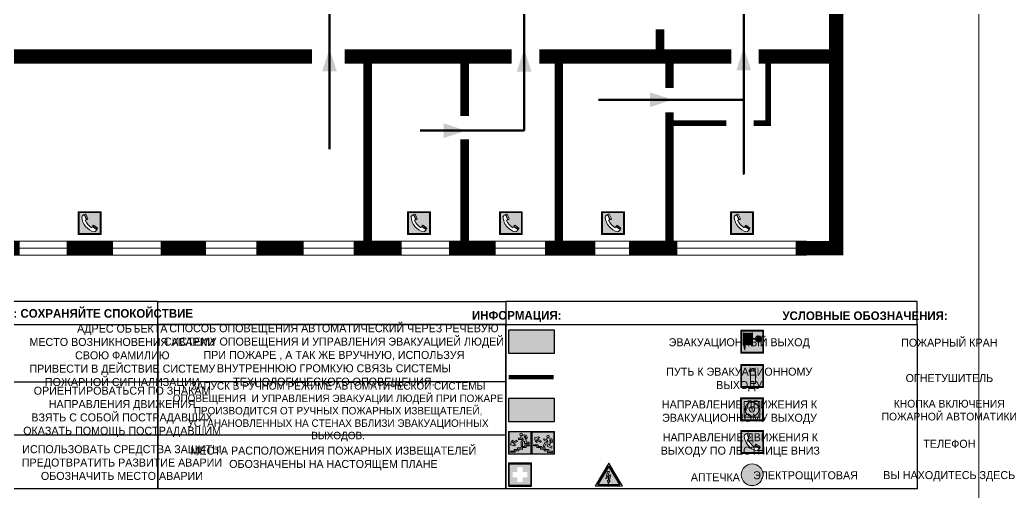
# Model space of a CAD drawing. Header units: millimetres. Extents: x 13114 to 67229, y 22859 to 38520.
# Drawn here: x 22828.1 to 23176.4, y 36372 to 36536.9 of the extents above; entities that cross this region are included whole.
import ezdxf

# ---------------------------------------------------------------- set-up
doc = ezdxf.new("R2010")
doc.units = ezdxf.units.MM
doc.layers.add('План_Штампы', color=7, linetype='Continuous')
doc.styles.add('обычный', font='arial.ttf')

# ---------------------------------------------------------------- blocks, each defined once
blk = doc.blocks.new('A$C3E6D3DDE')
at = {"lineweight": 5}
h = blk.add_hatch(color=40, dxfattribs=at)
h.paths.add_polyline_path([(24.1, 1.45), (16.46, -11.35), (31.74, -11.35)])
h.paths.add_polyline_path([(24.09, -0.46), (30.03, -10.41), (18.14, -10.41)], flags=16)
h.paths.add_polyline_path([(24.54, -3.08), (23.41, -6.02), (25.13, -5.01), (24.33, -8.5), (24.82, -8.27), (23.79, -9.86), (23.4, -8.04), (23.8, -8.43), (24.04, -6.29), (22.39, -7.25), (23.44, -3.08)], flags=0)
h = blk.add_hatch(color=256, dxfattribs=at)
h.paths.add_polyline_path([(24.37, 0.03, 0.567511), (23.82, 0.03), (17.59, -10.4, 0.582454), (17.86, -10.88), (30.32, -10.88, 0.582149), (30.6, -10.4)])
h.paths.add_polyline_path([(24.09, -0.46), (18.14, -10.41), (30.03, -10.41)], flags=16)
h.paths.add_polyline_path([(24.54, -3.08), (23.41, -6.02), (25.13, -5.01), (24.33, -8.5), (24.82, -8.27), (23.79, -9.86), (23.4, -8.04), (23.8, -8.43), (24.04, -6.29), (22.39, -7.25), (23.44, -3.08)], flags=0)
h = blk.add_hatch(color=40, dxfattribs=at)
h.paths.add_polyline_path([(24.09, -0.46), (18.14, -10.41), (30.03, -10.41)])
h.paths.add_polyline_path([(24.82, -8.27), (23.79, -9.86), (23.4, -8.04), (23.8, -8.43), (24.04, -6.29), (22.39, -7.25), (23.44, -3.08), (24.54, -3.08), (23.41, -6.02), (25.13, -5.01), (24.33, -8.5)], flags=16)
at = {"color": 40, "lineweight": 5}
for p, q in [((16.46, -11.35), (24.1, 1.45)), ((24.1, 1.45), (31.74, -11.35))]:
    blk.add_line(p, q, dxfattribs=at)
at = {"lineweight": 5}
for p, q in [((17.59, -10.4), (23.82, 0.03)), ((24.37, 0.03), (30.6, -10.4)), ((18.14, -10.41), (24.09, -0.46)), ((23.44, -3.08), (22.39, -7.25)), ((23.41, -6.02), (24.54, -3.08)), ((25.13, -5.01), (23.41, -6.02)), ((24.54, -3.08), (23.44, -3.08)), ((24.09, -0.46), (30.03, -10.41)), ((24.33, -8.5), (25.13, -5.01)), ((17.86, -10.88), (30.32, -10.88)), ((18.14, -10.41), (30.03, -10.41)), ((22.39, -7.25), (24.04, -6.29)), ((23.8, -8.43), (23.4, -8.04)), ((23.4, -8.04), (23.79, -9.86)), ((23.79, -9.86), (24.82, -8.27)), ((24.04, -6.29), (23.8, -8.43)), ((24.82, -8.27), (24.33, -8.5))]:
    blk.add_line(p, q, dxfattribs=at)
at = {"color": 50, "lineweight": 5}
blk.add_line((31.74, -11.35), (16.46, -11.35), dxfattribs=at)
blk = doc.blocks.new('A$C7B4425F7')
at = {"true_color": 0xffffff}
blk.add_hatch(color=7, dxfattribs=at).paths.add_polyline_path([(0, 0), (-16, 0), (-16, -8), (0, -8)])
h = blk.add_hatch(color=126)
h.paths.add_polyline_path([(-0.2, -0.2), (-15.8, -0.2), (-15.8, -7.8), (-0.2, -7.8)])
h.paths.add_polyline_path([(-11.76, -2.03), (-11.76, -3.66), (-11.17, -3.66, -0.568275), (-11.17, -6.18), (-12.58, -6.18), (-12.58, -2.03)], flags=16)
h.paths.add_polyline_path([(-13.33, -4.12, -0.495768), (-13.59, -6.18), (-15.03, -6.18), (-15.03, -2.03), (-13.59, -2.03, -0.487973)], flags=16)
h.paths.add_polyline_path([(-10.25, -2.03), (-9.48, -2.03), (-9.48, -6.18), (-10.25, -6.18)], flags=16)
h.paths.add_polyline_path([(-13.84, -3.69), (-14.24, -3.69), (-14.24, -3.03), (-13.9, -3.03, -0.692621)], flags=0)
h.paths.add_polyline_path([(-9.15, -2.03), (-8.4, -2.03), (-8.04, -3.07), (-7.68, -2.03), (-6.93, -2.03), (-7.64, -4.1), (-6.93, -6.18), (-7.68, -6.18), (-8.04, -5.14), (-8.4, -6.18), (-9.15, -6.18), (-8.44, -4.1)], flags=16)
h.paths.add_polyline_path([(-11.76, -4.46), (-11.42, -4.46, -0.692621), (-11.36, -5.12), (-11.76, -5.12)], flags=0)
h.paths.add_polyline_path([(-13.9, -5.2), (-14.24, -5.2), (-14.24, -4.55), (-13.84, -4.55, -0.708038)], flags=0)
edge = h.paths.add_edge_path(flags=16)
edge.add_ellipse((-5.51, -4.08), major_axis=(0, 2.05), ratio=0.586184, start_angle=0, end_angle=360)
edge = h.paths.add_edge_path(flags=0)
edge.add_ellipse((-5.51, -4.08), major_axis=(0, 1.14), ratio=0.454828, start_angle=0, end_angle=360)
h.paths.add_polyline_path([(-4.13, -4.96, 0.377264), (-3.48, -4.52, 0.0555), (-3.16, -2.03), (-1.66, -2.03), (-1.66, -4.96), (-0.96, -4.96), (-0.96, -7.01), (-1.75, -7.01), (-1.75, -6.18), (-3.3, -6.18), (-3.3, -7.02), (-4.13, -7.02)], flags=16)
h.paths.add_polyline_path([(-2.73, -2.91), (-2.28, -2.91), (-2.28, -4.96), (-3.05, -4.96, 0.079136)], flags=0)
at = {"color": 126}
blk.add_lwpolyline([(-16, -8), (0, -8), (0, 0), (-16, 0)], close=True, dxfattribs=at)
blk = doc.blocks.new('A$C37112FD5')
at = {"true_color": 0xf5f5ff}
h = blk.add_hatch(color=7, dxfattribs=at)
h.dxf.hatch_style = 1
h.paths.add_polyline_path([(12.8, -7.4), (0, -7.4), (0, -20.2), (12.8, -20.2)])
h.paths.add_polyline_path([(12.29, -7.91), (12.29, -19.69), (0.51, -19.69), (0.51, -7.91)], flags=16)
h.paths.add_polyline_path([(4.98, -9.04, -0.42597), (5.17, -9.22), (5.17, -12.25), (5.17, -15.29, -0.432244), (4.98, -15.47), (4.83, -15.47, -0.42597), (4.64, -15.29), (4.64, -12.25), (4.64, -9.22, -0.432244), (4.83, -9.04)], flags=0)
h.paths.add_polyline_path([(4.28, -9.22), (4.28, -12.25), (4.28, -15.29, -0.432244), (4.09, -15.47), (3.94, -15.47, -0.42597), (3.75, -15.29), (3.75, -12.25), (3.75, -9.22, -0.432244), (3.94, -9.04), (4.09, -9.04, -0.42597)], flags=0)
h.paths.add_polyline_path([(5.72, -9.04), (5.87, -9.04, -0.42597), (6.06, -9.22), (6.06, -12.25), (6.06, -15.29, -0.432244), (5.87, -15.47), (5.72, -15.47, -0.42597), (5.53, -15.29), (5.53, -12.25), (5.53, -9.22, -0.432244)], flags=0)
h.paths.add_polyline_path([(6.42, -8.9), (6.5, -8.9, -0.42597), (6.69, -9.08), (6.69, -12.03), (8.21, -12.03, -15.824349), (8.21, -12.47), (6.69, -12.47), (6.69, -15.42, -0.432244), (6.5, -15.6), (6.42, -15.6)], flags=0)
h.paths.add_polyline_path([(3.39, -9.22), (3.39, -12.25), (3.39, -15.29, -0.432244), (3.2, -15.47), (3.05, -15.47, -0.42597), (2.85, -15.29), (2.85, -12.25), (2.85, -9.22, -0.432244), (3.05, -9.04), (3.2, -9.04, -0.42597)], flags=0)
h.paths.add_polyline_path([(2.5, -9.22), (2.5, -16.71), (1.96, -16.71), (1.96, -9.22, -0.432244), (2.15, -9.04), (2.31, -9.04, -0.42597)], flags=0)
h.paths.add_polyline_path([(1.61, -8.9), (1.61, -15.6), (1.57, -15.6, -0.42597), (1.37, -15.42), (1.37, -12.03), (1.37, -9.09, -0.432244), (1.57, -8.9)], flags=0)
h.paths.add_polyline_path([(9.76, -10.81), (9.76, -12.03), (8.49, -12.03, -0.336371)], flags=0)
h.paths.add_polyline_path([(8.49, -12.47), (9.76, -12.47), (9.76, -13.7, -0.336371)], flags=0)
h.paths.add_polyline_path([(10.11, -10.81, -0.336371), (11.38, -12.03), (10.11, -12.03)], flags=0)
h.paths.add_polyline_path([(10.11, -12.47), (11.38, -12.47, -0.336371), (10.11, -13.7)], flags=0)
h.paths.add_polyline_path([(2.5, -16.84), (2.5, -17.05), (1.97, -17.05), (1.97, -16.84)], flags=0)
h.paths.add_polyline_path([(2.5, -17.24, -0.033778), (2.24, -18.6, -0.033778), (1.97, -17.24)], flags=0)
h = blk.add_hatch(color=242)
h.dxf.hatch_style = 1
h.paths.add_polyline_path([(12.29, -7.91), (0.51, -7.91), (0.51, -19.69), (12.29, -19.69)])
h.paths.add_polyline_path([(6.42, -15.6), (6.42, -8.9), (6.5, -8.9, -0.42597), (6.69, -9.08), (6.69, -12.03), (8.21, -12.03, -15.824349), (8.21, -12.47), (6.69, -12.47), (6.69, -15.42, -0.432244), (6.5, -15.6)], flags=16)
h.paths.add_polyline_path([(5.87, -15.47), (5.72, -15.47, -0.42597), (5.53, -15.29), (5.53, -12.25), (5.53, -9.22, -0.432244), (5.72, -9.04), (5.87, -9.04, -0.42597), (6.06, -9.22), (6.06, -12.25), (6.06, -15.29, -0.432244)], flags=16)
h.paths.add_polyline_path([(4.98, -15.47), (4.83, -15.47, -0.42597), (4.64, -15.29), (4.64, -12.25), (4.64, -9.22, -0.432244), (4.83, -9.04), (4.98, -9.04, -0.42597), (5.17, -9.22), (5.17, -12.25), (5.17, -15.29, -0.432244)], flags=16)
h.paths.add_polyline_path([(4.09, -15.47), (3.94, -15.47, -0.42597), (3.75, -15.29), (3.75, -12.25), (3.75, -9.22, -0.432244), (3.94, -9.04), (4.09, -9.04, -0.42597), (4.28, -9.22), (4.28, -12.25), (4.28, -15.29, -0.432244)], flags=16)
h.paths.add_polyline_path([(3.2, -15.47), (3.05, -15.47, -0.42597), (2.85, -15.29), (2.85, -12.25), (2.85, -9.22, -0.432244), (3.05, -9.04), (3.2, -9.04, -0.42597), (3.39, -9.22), (3.39, -12.25), (3.39, -15.29, -0.432244)], flags=16)
h.paths.add_polyline_path([(2.5, -17.05), (1.97, -17.05), (1.97, -16.84), (2.5, -16.84)], flags=16)
h.paths.add_polyline_path([(2.5, -17.24, -0.033778), (2.24, -18.6, -0.033778), (1.97, -17.24)], flags=16)
h.paths.add_polyline_path([(2.5, -16.71), (1.96, -16.71), (1.96, -9.22, -0.432244), (2.15, -9.04), (2.31, -9.04, -0.42597), (2.5, -9.22)], flags=16)
h.paths.add_polyline_path([(1.61, -15.6), (1.57, -15.6, -0.42597), (1.37, -15.42), (1.37, -12.03), (1.37, -9.09, -0.432244), (1.57, -8.9), (1.61, -8.9)], flags=16)
h.paths.add_polyline_path([(8.49, -12.47), (9.76, -12.47), (9.76, -13.7, -0.336371)], flags=0)
h.paths.add_polyline_path([(10.11, -13.7), (10.11, -12.47), (11.38, -12.47, -0.336371)], flags=0)
h.paths.add_polyline_path([(8.49, -12.03, -0.336371), (9.76, -10.81), (9.76, -12.03)], flags=0)
h.paths.add_polyline_path([(10.11, -12.03), (10.11, -10.81, -0.336371), (11.38, -12.03)], flags=0)
h = blk.add_hatch(color=7, dxfattribs=at)
h.dxf.hatch_style = 1
h.paths.add_polyline_path([(1.61, -8.9), (1.57, -8.9, 0.432244), (1.37, -9.09), (1.37, -12.03), (1.37, -15.42, 0.42597), (1.57, -15.6), (1.61, -15.6)])
h.paths.add_polyline_path([(2.5, -9.22, 0.42597), (2.31, -9.04), (2.15, -9.04, 0.432244), (1.96, -9.22), (1.96, -16.71), (2.5, -16.71)])
h.paths.add_polyline_path([(2.5, -16.84), (1.97, -16.84), (1.97, -17.05), (2.5, -17.05)])
h.paths.add_polyline_path([(2.5, -17.24), (1.97, -17.24, 0.033778), (2.24, -18.6, 0.033778)])
h.paths.add_polyline_path([(3.39, -12.25), (3.39, -9.22, 0.42597), (3.2, -9.04), (3.05, -9.04, 0.432244), (2.85, -9.22), (2.85, -12.25), (2.85, -15.29, 0.42597), (3.05, -15.47), (3.2, -15.47, 0.432244), (3.39, -15.29)])
h.paths.add_polyline_path([(4.28, -12.25), (4.28, -9.22, 0.42597), (4.09, -9.04), (3.94, -9.04, 0.432244), (3.75, -9.22), (3.75, -12.25), (3.75, -15.29, 0.42597), (3.94, -15.47), (4.09, -15.47, 0.432244), (4.28, -15.29)])
h.paths.add_polyline_path([(5.17, -12.25), (5.17, -9.22, 0.42597), (4.98, -9.04), (4.83, -9.04, 0.432244), (4.64, -9.22), (4.64, -12.25), (4.64, -15.29, 0.42597), (4.83, -15.47), (4.98, -15.47, 0.432244), (5.17, -15.29)])
h.paths.add_polyline_path([(6.06, -12.25), (6.06, -9.22, 0.42597), (5.87, -9.04), (5.72, -9.04, 0.432244), (5.53, -9.22), (5.53, -12.25), (5.53, -15.29, 0.42597), (5.72, -15.47), (5.87, -15.47, 0.432244), (6.06, -15.29)])
h.paths.add_polyline_path([(6.69, -12.47), (8.21, -12.47, 15.824349), (8.21, -12.03), (6.69, -12.03), (6.69, -9.08, 0.42597), (6.5, -8.9), (6.42, -8.9), (6.42, -15.6), (6.5, -15.6, 0.432244), (6.69, -15.42)])
h.paths.add_polyline_path([(8.49, -12.47), (9.76, -12.47), (9.76, -13.7, -0.336371)], flags=16)
h.paths.add_polyline_path([(8.49, -12.03, -0.336371), (9.76, -10.81), (9.76, -12.03)], flags=16)
h.paths.add_polyline_path([(10.11, -12.47), (11.38, -12.47, -0.336371), (10.11, -13.7)], flags=16)
h.paths.add_polyline_path([(10.11, -12.03), (10.11, -10.81, -0.336371), (11.38, -12.03)], flags=16)
h = blk.add_hatch(color=242)
h.dxf.hatch_style = 1
h.paths.add_polyline_path([(9.76, -10.81, 0.336371), (8.49, -12.03), (9.76, -12.03)])
h.paths.add_polyline_path([(10.11, -10.81), (10.11, -12.03), (11.38, -12.03, 0.336371)])
h.paths.add_polyline_path([(11.38, -12.47), (10.11, -12.47), (10.11, -13.7, 0.336371)])
h.paths.add_polyline_path([(9.76, -12.47), (8.49, -12.47, 0.336371), (9.76, -13.7)])
at = {"color": 242, "lineweight": 5}
for p, q in [((0, -20.2), (0, -7.4)), ((0, -7.4), (12.8, -7.4)), ((1.37, -12.03), (1.37, -9.08)), ((1.57, -8.9), (1.61, -8.9)), ((1.61, -8.9), (1.61, -15.6)), ((1.96, -16.71), (1.96, -9.22)), ((2.15, -9.04), (2.31, -9.04)), ((2.5, -16.71), (2.5, -9.22)), ((2.85, -12.25), (2.85, -9.22)), ((3.05, -9.04), (3.2, -9.04)), ((3.39, -12.25), (3.39, -9.22)), ((3.75, -12.25), (3.75, -9.22)), ((3.94, -9.04), (4.09, -9.04)), ((4.28, -12.25), (4.28, -9.22)), ((4.64, -12.25), (4.64, -9.22)), ((4.83, -9.04), (4.98, -9.04)), ((5.17, -12.25), (5.17, -9.22)), ((5.53, -12.25), (5.53, -9.22)), ((5.72, -9.04), (5.87, -9.04)), ((6.06, -12.25), (6.06, -9.22)), ((6.42, -8.9), (6.42, -15.6)), ((6.5, -8.9), (6.42, -8.9)), ((6.69, -12.03), (6.69, -9.08)), ((9.76, -10.81), (9.76, -12.03)), ((10.11, -10.81), (10.11, -12.03)), ((12.8, -20.2), (12.8, -7.4)), ((1.37, -12.03), (1.37, -15.42)), ((1.57, -15.6), (1.61, -15.6)), ((1.96, -16.71), (2.5, -16.71)), ((2.85, -12.25), (2.85, -15.29)), ((3.05, -15.47), (3.2, -15.47)), ((3.39, -12.25), (3.39, -15.29)), ((3.75, -12.25), (3.75, -15.29)), ((3.94, -15.47), (4.09, -15.47)), ((4.28, -12.25), (4.28, -15.29)), ((4.64, -12.25), (4.64, -15.29)), ((4.83, -15.47), (4.98, -15.47)), ((5.17, -12.25), (5.17, -15.29)), ((5.53, -12.25), (5.53, -15.29)), ((5.72, -15.47), (5.87, -15.47)), ((6.06, -12.25), (6.06, -15.29)), ((6.42, -15.6), (6.5, -15.6)), ((8.21, -12.03), (6.69, -12.03)), ((8.21, -12.47), (6.69, -12.47)), ((6.69, -12.47), (6.69, -15.42)), ((9.76, -12.03), (8.49, -12.03)), ((9.76, -12.47), (8.49, -12.47)), ((9.76, -12.47), (9.76, -13.7)), ((11.38, -12.03), (10.11, -12.03)), ((11.38, -12.47), (10.11, -12.47)), ((10.11, -12.47), (10.11, -13.7)), ((0, -20.2), (12.8, -20.2)), ((1.97, -16.84), (2.5, -16.84)), ((1.97, -17.05), (1.97, -16.84)), ((2.5, -17.05), (1.97, -17.05)), ((1.97, -17.24), (2.5, -17.24)), ((2.5, -16.84), (2.5, -17.05))]:
    blk.add_line(p, q, dxfattribs=at)
blk.add_lwpolyline([(0.51, -7.91), (12.29, -7.91), (12.29, -19.69), (0.51, -19.69)], close=True, dxfattribs=at)
for centre, radius, start, end in [((1.56, -9.09), 0.182, 87.1027, 180.6071), ((2.15, -9.22), 0.182, 87.1027, 180.6071), ((2.32, -9.22), 0.182, 359.3929, 92.8973), ((3.04, -9.22), 0.182, 87.1027, 180.6071), ((3.21, -9.22), 0.182, 359.3929, 92.8973), ((3.93, -9.22), 0.182, 87.1027, 180.6071), ((4.1, -9.22), 0.182, 359.3929, 92.8973), ((4.82, -9.22), 0.182, 87.1027, 180.6071), ((4.99, -9.22), 0.182, 359.3929, 92.8973), ((5.71, -9.22), 0.182, 87.1027, 180.6071), ((5.88, -9.22), 0.182, 359.3929, 92.8973), ((6.51, -9.09), 0.182, 359.3929, 92.8973), ((9.93, -12.25), 1.74, 187.2319, 172.7681), ((9.93, -12.25), 1.46, 96.9927, 171.3585), ((9.93, -12.25), 1.46, 8.6415, 83.0073), ((1.56, -15.42), 0.182, 179.3929, 272.8973), ((3.04, -15.29), 0.182, 179.3929, 272.8973), ((3.21, -15.29), 0.182, 267.1027, 0.6071), ((3.93, -15.29), 0.182, 179.3929, 272.8973), ((4.1, -15.29), 0.182, 267.1027, 0.6071), ((4.82, -15.29), 0.182, 179.3929, 272.8973), ((4.99, -15.29), 0.182, 267.1027, 0.6071), ((5.71, -15.29), 0.182, 179.3929, 272.8973), ((5.88, -15.29), 0.182, 267.1027, 0.6071), ((6.51, -15.42), 0.182, 267.1027, 0.6071), ((9.93, -12.25), 1.46, 188.6415, 263.0073), ((9.93, -12.25), 1.46, 276.9927, 351.3585), ((12.17, -15.98), 10.27, 187.041, 194.7793), ((-7.7, -15.98), 10.27, 345.2207, 352.959)]:
    blk.add_arc(centre, radius, start, end, dxfattribs=at)
blk = doc.blocks.new('A$C18900ED3')
h = blk.add_hatch(color=126)
h.paths.add_polyline_path([(-0.18, -0.18), (-7.02, -0.18), (-7.02, -7.02), (-0.18, -7.02)])
h.paths.add_polyline_path([(-5.89, -4.46), (-5.89, -2.77), (-4.46, -2.77), (-4.46, -1.31), (-2.77, -1.31), (-2.77, -2.77), (-1.33, -2.77), (-1.33, -4.46), (-2.77, -4.46), (-2.77, -5.89), (-4.46, -5.89), (-4.46, -4.46)], flags=16)
at = {"color": 126}
for p, q in [((-7.2, 0), (-7.2, -7.2)), ((0, 0), (-7.2, 0)), ((0, -7.2), (0, 0)), ((-7.02, -7.02), (-7.02, -0.18)), ((-7.02, -0.18), (-0.18, -0.18)), ((-0.18, -0.18), (-0.18, -7.02)), ((-7.2, -7.2), (0, -7.2)), ((-0.18, -7.02), (-7.02, -7.02))]:
    blk.add_line(p, q, dxfattribs=at)
blk = doc.blocks.new('A$C7B8C2D5B')
at = {"lineweight": 0}
h = blk.add_hatch(color=5, dxfattribs=at)
h.dxf.hatch_style = 1
h.paths.add_polyline_path([(1.4, -3.02, 1), (-2.11, -3.02, 1)])
at = {"color": 5, "lineweight": 0}
blk.add_circle((-0.36, -3.02), 1.75, dxfattribs=at)
blk = doc.blocks.new('A$C456E1F9C')
at = {"lineweight": 5}
h = blk.add_hatch(color=242, dxfattribs=at)
h.paths.add_polyline_path([(0.51, -1.47), (0.51, -13.26), (12.29, -13.26), (12.29, -1.47)])
h.paths.add_polyline_path([(5.42, -4.95, -0.254479), (4.78, -5.4), (3.52, -2.53, -0.209735), (4.23, -2.4)], flags=16)
h.paths.add_polyline_path([(8.53, -8.6), (10.87, -10.17), (10.54, -10.76), (8.03, -9.13, -0.192251)], flags=16)
h.paths.add_polyline_path([(4.61, -5.49, 0.005518), (3.87, -5.72, 0.128647), (7.49, -10.01, 0.00809), (7.83, -9.33), (10.47, -10.97, -0.16736), (8.99, -12.25, -0.327862), (1.95, -3.95, -0.166952), (3.36, -2.62)], flags=16)
at = {"color": 242, "lineweight": 5}
for p, q in [((0, -13.77), (0, -0.97)), ((12.8, -0.97), (0, -0.97)), ((4.61, -5.49), (3.36, -2.62)), ((3.52, -2.53), (4.78, -5.4)), ((4.23, -2.4), (5.42, -4.95)), ((12.8, -13.77), (12.8, -0.97)), ((7.83, -9.33), (10.47, -10.97)), ((8.03, -9.13), (10.54, -10.76)), ((10.81, -10.12), (8.53, -8.6)), ((10.54, -10.76), (10.8, -10.3)), ((10.8, -10.3), (10.81, -10.12)), ((0, -13.77), (12.8, -13.77))]:
    blk.add_line(p, q, dxfattribs=at)
blk.add_lwpolyline([(0.51, -1.47), (12.29, -1.47), (12.29, -13.26), (0.51, -13.26)], close=True, dxfattribs=at)
for centre, radius, start, end in [((4.59, -5.34), 2.99, 114.2845, 152.1974), ((11.12, -3.31), 9.19, 183.9915, 256.6009), ((4.02, -3.27), 0.891, 76.3284, 123.7092), ((14.98, -39.1), 35.17, 107.1487, 108.4135), ((4.68, -4.59), 0.824, 276.9621, 334.0723), ((13.86, -0.94), 11.08, 205.5536, 234.8762), ((-13.31, 0.8), 23.44, 332.5487, 334.4027), ((8.94, -9.5), 0.989, 114.4092, 157.9388), ((7.87, -9.46), 3, 291.9291, 329.9329)]:
    blk.add_arc(centre, radius, start, end, dxfattribs=at)
blk = doc.blocks.new('вниз 3')
at = {"lineweight": 0, "true_color": 0xffffff}
h = blk.add_hatch(color=7, dxfattribs=at)
h.dxf.hatch_style = 1
h.paths.add_polyline_path([(40997.5, -4475.69), (40997.25, -4475.28), (40995.76, -4476.15), (40995.97, -4475.23), (40995.39, -4475.56), (40995.05, -4476.83), (40996.33, -4477.17), (40996.91, -4476.83), (40996, -4476.55)], flags=0)
h.paths.add_polyline_path([(40999.81, -4473.95), (41000.22, -4473.95), (41000.64, -4474.67), (41001.03, -4474.43), (41000.46, -4473.49), (41000.42, -4473.49), (40999.43, -4473.49), (40998.68, -4473.92), (40998.68, -4474.57), (40997.88, -4474.57), (40997.88, -4475), (40999.14, -4475), (40999.14, -4474.43), (40999.14, -4474.38), (40999.59, -4475.15), (40998.72, -4475.67), (40998.72, -4477.06), (40999.24, -4477.06), (40999.24, -4475.96), (40999.95, -4475.56), (40999.95, -4476.43), (41001.61, -4476.43), (41001.61, -4475.88), (41000.47, -4475.88), (41000.47, -4475.12)], flags=0)
h.paths.add_polyline_path([(40999.2, -4473.24, 1), (40998.35, -4473.24, 1)], flags=0)
h.paths.add_polyline_path([(41000.46, -4477.26), (41001.69, -4477.26), (41001.69, -4476.84), (41000.03, -4476.84), (41000.03, -4477.39), (40998.78, -4477.39), (40998.78, -4477.95), (40997.53, -4477.95), (40997.53, -4478.5), (40996.29, -4478.5), (40996.29, -4479.06), (40995.05, -4479.06), (40995.05, -4479.48), (40995.29, -4479.48), (40996.72, -4479.48), (40996.72, -4478.92), (40997.97, -4478.92), (40997.97, -4478.36), (40999.2, -4478.36), (40999.2, -4477.81), (41000.46, -4477.81)], flags=0)
h.paths.add_polyline_path([(41002.37, -4472.17), (40994.37, -4472.17), (40994.37, -4480.17), (41002.37, -4480.17)])
h.paths.add_polyline_path([(41002.16, -4479.96), (40994.57, -4479.96), (40994.57, -4472.37), (41002.16, -4472.37)], flags=16)
h.paths.add_polyline_path([(41001.61, -4475.88), (41001.61, -4476.43), (40999.95, -4476.43), (40999.95, -4475.56), (40999.24, -4475.96), (40999.24, -4477.06), (40998.72, -4477.06), (40998.72, -4475.67), (40999.59, -4475.15), (40999.14, -4474.38), (40999.14, -4474.43), (40999.14, -4475), (40997.88, -4475), (40997.88, -4474.57), (40998.68, -4474.57), (40998.68, -4473.92), (40999.43, -4473.49), (41000.42, -4473.49), (41000.46, -4473.49), (41001.03, -4474.43), (41000.64, -4474.67), (41000.22, -4473.95), (40999.81, -4473.95), (41000.47, -4475.12), (41000.47, -4475.88)], flags=0)
h.paths.add_polyline_path([(41001.69, -4476.84), (41001.69, -4477.26), (41000.46, -4477.26), (41000.46, -4477.81), (40999.2, -4477.81), (40999.2, -4478.36), (40997.97, -4478.36), (40997.97, -4478.92), (40996.72, -4478.92), (40996.72, -4479.48), (40995.05, -4479.48), (40995.05, -4479.06), (40996.29, -4479.06), (40996.29, -4478.5), (40997.53, -4478.5), (40997.53, -4477.95), (40998.78, -4477.95), (40998.78, -4477.39), (41000.03, -4477.39), (41000.03, -4476.84)], flags=0)
h.paths.add_polyline_path([(40998.35, -4473.24, -1), (40999.2, -4473.24, -1)], flags=0)
h.paths.add_polyline_path([(40997.5, -4475.69), (40996, -4476.55), (40996.91, -4476.83), (40996.33, -4477.17), (40995.05, -4476.83), (40995.39, -4475.56), (40995.97, -4475.23), (40995.76, -4476.15), (40997.25, -4475.28)], flags=0)
at = {"lineweight": 0}
h = blk.add_hatch(color=126, dxfattribs=at)
h.dxf.hatch_style = 1
h.paths.add_polyline_path([(41002.16, -4472.37), (40994.57, -4472.37), (40994.57, -4479.96), (41002.16, -4479.96)])
h.paths.add_polyline_path([(40995.97, -4475.23), (40995.76, -4476.15), (40997.25, -4475.28), (40997.5, -4475.69), (40996, -4476.55), (40996.91, -4476.83), (40996.33, -4477.17), (40995.05, -4476.83), (40995.39, -4475.56)], flags=16)
h.paths.add_polyline_path([(40997.88, -4474.57), (40998.68, -4474.57), (40998.68, -4473.92), (40999.43, -4473.49), (41000.42, -4473.49), (41000.46, -4473.49), (41001.03, -4474.43), (41000.64, -4474.67), (41000.22, -4473.95), (40999.81, -4473.95), (41000.47, -4475.12), (41000.47, -4475.88), (41001.61, -4475.88), (41001.61, -4476.43), (40999.95, -4476.43), (40999.95, -4475.56), (40999.24, -4475.96), (40999.24, -4477.06), (40998.72, -4477.06), (40998.72, -4475.67), (40999.59, -4475.15), (40999.14, -4474.38), (40999.14, -4474.43), (40999.14, -4475), (40997.88, -4475)], flags=16)
h.paths.add_polyline_path([(40998.35, -4473.24, -1), (40999.2, -4473.24, -1)], flags=16)
h.paths.add_polyline_path([(40997.53, -4477.95), (40998.78, -4477.95), (40998.78, -4477.39), (41000.03, -4477.39), (41000.03, -4476.84), (41001.69, -4476.84), (41001.69, -4477.26), (41000.46, -4477.26), (41000.46, -4477.81), (40999.2, -4477.81), (40999.2, -4478.36), (40997.97, -4478.36), (40997.97, -4478.92), (40996.72, -4478.92), (40996.72, -4479.48), (40995.05, -4479.48), (40995.05, -4479.06), (40996.29, -4479.06), (40996.29, -4478.5), (40997.53, -4478.5)], flags=16)
at = {"lineweight": 0, "true_color": 0xffffff}
h = blk.add_hatch(color=7, dxfattribs=at)
h.dxf.hatch_style = 1
h.paths.add_polyline_path([(40999.2, -4473.24, 1), (40998.35, -4473.24, 1)])
h.paths.add_polyline_path([(40999.81, -4473.95), (41000.22, -4473.95), (41000.64, -4474.67), (41001.03, -4474.43), (41000.46, -4473.49), (41000.42, -4473.49), (40999.43, -4473.49), (40998.68, -4473.92), (40998.68, -4474.57), (40997.88, -4474.57), (40997.88, -4475), (40999.14, -4475), (40999.14, -4474.43), (40999.14, -4474.38), (40999.59, -4475.15), (40998.72, -4475.67), (40998.72, -4477.06), (40999.24, -4477.06), (40999.24, -4475.96), (40999.95, -4475.56), (40999.95, -4476.43), (41001.61, -4476.43), (41001.61, -4475.88), (41000.47, -4475.88), (41000.47, -4475.12)])
h.paths.add_polyline_path([(40999.2, -4477.81), (41000.46, -4477.81), (41000.46, -4477.26), (41001.69, -4477.26), (41001.69, -4476.84), (41000.03, -4476.84), (41000.03, -4477.39), (40998.78, -4477.39), (40998.78, -4477.95), (40997.53, -4477.95), (40997.53, -4478.5), (40996.29, -4478.5), (40996.29, -4479.06), (40995.05, -4479.06), (40995.05, -4479.48), (40995.29, -4479.48), (40996.72, -4479.48), (40996.72, -4478.92), (40997.97, -4478.92), (40997.97, -4478.36), (40999.2, -4478.36)])
h.paths.add_polyline_path([(40997.5, -4475.69), (40997.25, -4475.28), (40995.76, -4476.15), (40995.97, -4475.23), (40995.39, -4475.56), (40995.05, -4476.83), (40996.33, -4477.17), (40996.91, -4476.83), (40996, -4476.55)])
at = {"color": 126, "lineweight": 0}
for points in [[(40994.37, -4472.17), (41002.37, -4472.17), (41002.37, -4480.17), (40994.37, -4480.17)], [(40994.57, -4472.37), (41002.16, -4472.37), (41002.16, -4479.96), (40994.57, -4479.96)]]:
    blk.add_lwpolyline(points, close=True, dxfattribs=at)
for points in [[(40999.14, -4474.43), (40999.14, -4475), (40997.88, -4475), (40997.88, -4474.57), (40998.68, -4474.57), (40998.68, -4473.92), (40999.43, -4473.49), (41000.42, -4473.49), (41000.46, -4473.49), (41001.03, -4474.43), (41000.64, -4474.67), (41000.22, -4473.95), (40999.81, -4473.95), (41000.47, -4475.12), (41000.47, -4475.88), (41001.61, -4475.88), (41001.61, -4476.43), (40999.95, -4476.43), (40999.95, -4475.56), (40999.24, -4475.96), (40999.24, -4477.06), (40998.72, -4477.06), (40998.72, -4475.67), (40999.59, -4475.15), (40999.14, -4474.38), (40999.14, -4474.43)], [(40995.05, -4476.83), (40995.39, -4475.56), (40995.97, -4475.23), (40995.76, -4476.15), (40997.25, -4475.28), (40997.5, -4475.69), (40996, -4476.55), (40996.91, -4476.83), (40996.33, -4477.17), (40995.05, -4476.83)], [(40995.29, -4479.48), (40995.05, -4479.48), (40995.05, -4479.06), (40996.29, -4479.06), (40996.29, -4478.5), (40997.53, -4478.5), (40997.53, -4477.95), (40998.78, -4477.95), (40998.78, -4477.39), (41000.03, -4477.39), (41000.03, -4476.84), (41001.69, -4476.84), (41001.69, -4477.26), (41000.46, -4477.26), (41000.46, -4477.81), (40999.2, -4477.81), (40999.2, -4478.36), (40997.97, -4478.36), (40997.97, -4478.92), (40996.72, -4478.92), (40996.72, -4479.48), (40995.05, -4479.48)]]:
    blk.add_lwpolyline(points, dxfattribs=at)
blk.add_circle((40998.77, -4473.24), 0.426, dxfattribs=at)
blk = doc.blocks.new('A$C54414219')
at = {"true_color": 0xffffff}
h = blk.add_hatch(color=7, dxfattribs=at)
h.paths.add_polyline_path([(2.39, -9.45), (2.39, -18.3), (11.23, -18.3), (11.23, -9.45)], flags=0)
h.paths.add_polyline_path([(10.71, -13.87, -1), (2.92, -13.87, -1)], flags=0)
h.paths.add_polyline_path([(8.3, -13.87, -1), (5.33, -13.87, -1)], flags=0)
h.paths.add_polyline_path([(0.41, -7.47), (0.41, -20.27), (13.21, -20.27), (13.21, -7.47)])
h.paths.add_polyline_path([(0.92, -19.77), (12.71, -19.77), (12.71, -7.98), (0.92, -7.98)], flags=16)
h.paths.add_polyline_path([(11.23, -9.45), (11.23, -18.3), (2.39, -18.3), (2.39, -9.45)], flags=0)
at = {"lineweight": 5}
h = blk.add_hatch(color=242, dxfattribs=at)
h.paths.add_polyline_path([(12.71, -7.98), (0.92, -7.98), (0.92, -19.77), (12.71, -19.77)])
h.paths.add_polyline_path([(11.23, -18.3), (2.39, -18.3), (2.39, -9.45), (11.23, -9.45)], flags=16)
h.paths.add_polyline_path([(10.71, -13.87, -1), (2.92, -13.87, -1)], flags=0)
h.paths.add_polyline_path([(8.3, -13.87, -1), (5.33, -13.87, -1)], flags=0)
at = {"true_color": 0xffffff}
h = blk.add_hatch(color=7, dxfattribs=at)
h.paths.add_polyline_path([(2.39, -9.45), (2.39, -18.3), (11.23, -18.3), (11.23, -9.45)])
h.paths.add_polyline_path([(10.71, -13.87, -1), (2.92, -13.87, -1)], flags=16)
h.paths.add_polyline_path([(8.3, -13.87, -1), (5.33, -13.87, -1)], flags=0)
at = {"lineweight": 5}
h = blk.add_hatch(color=242, dxfattribs=at)
h.paths.add_polyline_path([(2.92, -13.87, 1), (10.71, -13.87, 1)])
h.paths.add_polyline_path([(8.3, -13.87, -1), (5.33, -13.87, -1)], flags=16)
at = {"color": 242, "lineweight": 5}
for p, q in [((0.41, -20.27), (0.41, -7.47)), ((0.41, -7.47), (13.21, -7.47)), ((0.41, -7.47), (13.21, -7.47)), ((13.21, -20.27), (13.21, -7.47)), ((0.41, -20.27), (13.21, -20.27))]:
    blk.add_line(p, q, dxfattribs=at)
for points in [[(0.92, -7.98), (12.71, -7.98), (12.71, -19.77), (0.92, -19.77)], [(2.39, -9.45), (11.23, -9.45), (11.23, -18.3), (2.39, -18.3)]]:
    blk.add_lwpolyline(points, close=True, dxfattribs=at)
for radius in [3.89, 1.49]:
    blk.add_circle((6.81, -13.87), radius, dxfattribs=at)
blk = doc.blocks.new('A$C32E8229D')
at = {"true_color": 0xffffff}
blk.add_hatch(color=7, dxfattribs=at).paths.add_polyline_path([(0, 0), (0, -8), (16, -8), (16, 0)])
h = blk.add_hatch(color=126)
h.paths.add_polyline_path([(0.2, -0.2), (15.8, -0.2), (15.8, -7.8), (0.2, -7.8)])
h.paths.add_polyline_path([(13.49, -2.05), (12.08, -2.05), (11.37, -2.63, 0.162397), (11.29, -2.84), (11.29, -3.63), (10.35, -3.63), (10.35, -4.05), (11.68, -4.05), (11.68, -3.48), (12.26, -4.28), (11.29, -5.1), (11.29, -6.78), (11.85, -6.78), (11.85, -5.44), (12.8, -4.64), (12.8, -5.94), (14.46, -5.94), (14.46, -5.39), (13.45, -5.39), (13.45, -3.97), (12.46, -2.59), (13.15, -2.59), (13.69, -3.34), (14.18, -3)], flags=16)
h.paths.add_polyline_path([(10.74, -1.82, 1), (11.8, -1.82, 1)], flags=16)
h.paths.add_polyline_path([(9.39, -3.59), (5.99, -3.59), (6.56, -3.03), (5.91, -3.03), (5.1, -3.83), (5.91, -4.64), (6.56, -4.64), (5.99, -4.09), (9.39, -4.09)], flags=16)
h.paths.add_polyline_path([(4.29, -1.08), (1.72, -1.08), (1.72, -6.6), (4.29, -6.6)], flags=16)
at = {"color": 126}
blk.add_lwpolyline([(16, -8), (0, -8), (0, 0), (16, 0)], close=True, dxfattribs=at)
blk = doc.blocks.new('A$C3AD82952')
at = {"true_color": 0xf5f5ff}
h = blk.add_hatch(color=7, dxfattribs=at)
h.dxf.hatch_style = 1
h.paths.add_polyline_path([(8.21, 8.73, 0.414214), (7.89, 9.05), (7.22, 9.05), (7.22, 9.92), (7.59, 9.92, 1), (7.57, 10.36), (7.22, 10.36), (7.22, 10.6), (6.43, 10.6), (6.43, 10.36), (6.01, 10.36), (4.74, 9.59), (4.74, 8.69), (4.98, 8.73), (4.98, 9.26), (6.12, 9.91), (6.43, 9.91), (6.43, 9.05), (5.76, 9.05, 0.414214), (5.44, 8.73), (5.44, 2.2), (8.21, 2.2)], flags=0)
h.paths.add_polyline_path([(12.8, 12.8), (0, 12.8), (0, 0), (12.8, 0)])
h.paths.add_polyline_path([(0.51, 12.29), (12.29, 12.29), (12.29, 0.51), (0.51, 0.51)], flags=16)
h.paths.add_polyline_path([(4.74, 9.59), (6.01, 10.36), (6.43, 10.36), (6.43, 10.6), (7.22, 10.6), (7.22, 10.36), (7.59, 10.36, -0.94586), (7.59, 9.92), (7.22, 9.92), (7.22, 9.05), (7.89, 9.05, -0.414214), (8.21, 8.73), (8.21, 2.2), (5.44, 2.2), (5.44, 8.73, -0.414214), (5.76, 9.05), (6.43, 9.05), (6.43, 9.91), (6.12, 9.91), (4.98, 9.26), (4.98, 8.73), (4.74, 8.69)], flags=0)
h = blk.add_hatch(color=242)
h.dxf.hatch_style = 1
h.paths.add_polyline_path([(12.29, 12.29), (0.51, 12.29), (0.51, 0.51), (12.29, 0.51)])
h.paths.add_polyline_path([(4.74, 8.69), (4.74, 9.59), (6.01, 10.36), (6.43, 10.36), (6.43, 10.6), (7.22, 10.6), (7.22, 10.36), (7.59, 10.36, -0.94586), (7.59, 9.92), (7.22, 9.92), (7.22, 9.05), (7.89, 9.05, -0.414214), (8.21, 8.73), (8.21, 2.2), (5.44, 2.2), (5.44, 8.73, -0.414214), (5.76, 9.05), (6.43, 9.05), (6.43, 9.91), (6.12, 9.91), (4.98, 9.26), (4.98, 8.73)], flags=16)
h = blk.add_hatch(color=7, dxfattribs=at)
h.dxf.hatch_style = 1
h.paths.add_polyline_path([(8.21, 8.73, 0.414214), (7.89, 9.05), (7.22, 9.05), (7.22, 9.92), (7.59, 9.92, 1), (7.57, 10.36), (7.22, 10.36), (7.22, 10.6), (6.43, 10.6), (6.43, 10.36), (6.01, 10.36), (4.74, 9.59), (4.74, 8.69), (4.98, 8.73), (4.98, 9.26), (6.12, 9.91), (6.43, 9.91), (6.43, 9.05), (5.76, 9.05, 0.414214), (5.44, 8.73), (5.44, 2.2), (8.21, 2.2)])
at = {"color": 242, "lineweight": 5}
for p, q in [((0, 0), (0, 12.8)), ((0, 12.8), (12.8, 12.8)), ((12.8, 0), (12.8, 12.8)), ((6.01, 10.36), (4.74, 9.59)), ((4.74, 9.59), (4.74, 8.69)), ((4.74, 8.69), (4.98, 8.73)), ((4.98, 9.26), (6.12, 9.91)), ((4.98, 8.73), (4.98, 9.26)), ((5.44, 2.2), (5.44, 8.73)), ((5.76, 9.05), (6.43, 9.05)), ((6.01, 10.36), (6.43, 10.36)), ((6.12, 9.91), (6.43, 9.91)), ((7.22, 10.6), (6.43, 10.6)), ((6.43, 10.6), (6.43, 10.36)), ((6.43, 9.91), (6.43, 9.05)), ((7.22, 10.36), (7.22, 10.6)), ((7.59, 10.36), (7.22, 10.36)), ((7.22, 9.05), (7.22, 9.92)), ((7.59, 9.92), (7.22, 9.92)), ((7.89, 9.05), (7.22, 9.05)), ((8.21, 2.2), (8.21, 8.73)), ((0, 0), (12.8, 0)), ((5.44, 2.2), (8.21, 2.2))]:
    blk.add_line(p, q, dxfattribs=at)
blk.add_lwpolyline([(0.51, 12.29), (12.29, 12.29), (12.29, 0.51), (0.51, 0.51)], close=True, dxfattribs=at)
for centre, radius, start, end in [((5.76, 8.73), 0.32, 90, 180), ((7.58, 10.14), 0.223, 273.1875, 86.8125), ((7.89, 8.73), 0.32, 0, 90)]:
    blk.add_arc(centre, radius, start, end, dxfattribs=at)
blk = doc.blocks.new('вверх')
at = {"lineweight": 0, "true_color": 0xffffff}
h = blk.add_hatch(color=7, dxfattribs=at)
h.dxf.hatch_style = 1
h.paths.add_polyline_path([(40999.03, -4475.37), (41000.53, -4474.51), (40999.62, -4474.22), (41000.2, -4473.88), (41001.48, -4474.22), (41001.13, -4475.49), (41000.55, -4475.82), (41000.76, -4474.91), (40999.27, -4475.77)], flags=0)
h.paths.add_polyline_path([(40998.09, -4474.5), (40998.28, -4474.89), (40997.14, -4475.43), (40996.89, -4474.92), (40996.87, -4474.87), (40996.8, -4475.75), (40997.81, -4475.85), (40998.41, -4477.11), (40997.94, -4477.33), (40997.47, -4476.34), (40996.66, -4476.28), (40997.03, -4477.06), (40995.52, -4477.78), (40995.29, -4477.28), (40996.32, -4476.79), (40996, -4476.11), (40996.09, -4474.77), (40995.72, -4474.94), (40995.64, -4475.77), (40995.2, -4475.72), (40995.3, -4474.63), (40995.33, -4474.61), (40996.23, -4474.19), (40997.09, -4474.25), (40997.37, -4474.84)], flags=0)
h.paths.add_polyline_path([(40997.14, -4473.68, -1), (40996.29, -4473.68, -1)], flags=0)
h.paths.add_polyline_path([(41000.58, -4477.58), (41000.58, -4477.03), (41001.81, -4477.03), (41001.81, -4476.6), (41000.15, -4476.6), (41000.15, -4477.16), (40998.9, -4477.16), (40998.9, -4477.72), (40997.65, -4477.72), (40997.65, -4478.27), (40996.41, -4478.27), (40996.41, -4478.82), (40995.17, -4478.82), (40995.17, -4479.25), (40995.41, -4479.25), (40996.84, -4479.25), (40996.84, -4478.69), (40998.09, -4478.69), (40998.09, -4478.13), (40999.32, -4478.13), (40999.32, -4477.58)], flags=0)
h.paths.add_polyline_path([(41002.49, -4471.94), (40994.49, -4471.94), (40994.49, -4479.94), (41002.49, -4479.94)])
h.paths.add_polyline_path([(41002.28, -4479.72), (40994.69, -4479.72), (40994.69, -4472.14), (41002.28, -4472.14)], flags=16)
h.paths.add_polyline_path([(41001.81, -4476.6), (41001.81, -4477.03), (41000.58, -4477.03), (41000.58, -4477.58), (40999.32, -4477.58), (40999.32, -4478.13), (40998.09, -4478.13), (40998.09, -4478.69), (40996.84, -4478.69), (40996.84, -4479.25), (40995.17, -4479.25), (40995.17, -4478.82), (40996.41, -4478.82), (40996.41, -4478.27), (40997.65, -4478.27), (40997.65, -4477.72), (40998.9, -4477.72), (40998.9, -4477.16), (41000.15, -4477.16), (41000.15, -4476.6)], flags=0)
at = {"lineweight": 0}
h = blk.add_hatch(color=126, dxfattribs=at)
h.dxf.hatch_style = 1
h.paths.add_polyline_path([(40994.69, -4479.72), (41002.28, -4479.72), (41002.28, -4472.14), (40994.69, -4472.14)])
h.paths.add_polyline_path([(40999.03, -4475.37), (41000.53, -4474.51), (40999.62, -4474.22), (41000.2, -4473.88), (41001.48, -4474.22), (41001.13, -4475.49), (41000.55, -4475.82), (41000.76, -4474.91), (40999.27, -4475.77)], flags=16)
h.paths.add_polyline_path([(40997.09, -4474.25), (40997.37, -4474.84), (40998.09, -4474.5), (40998.28, -4474.89), (40997.14, -4475.43), (40996.89, -4474.92), (40996.87, -4474.87), (40996.8, -4475.75), (40997.81, -4475.85), (40998.41, -4477.11), (40997.94, -4477.33), (40997.47, -4476.34), (40996.66, -4476.28), (40997.03, -4477.06), (40995.52, -4477.78), (40995.29, -4477.28), (40996.32, -4476.79), (40996, -4476.11), (40996.09, -4474.77), (40995.72, -4474.94), (40995.64, -4475.77), (40995.2, -4475.72), (40995.3, -4474.63), (40995.33, -4474.61), (40996.23, -4474.19)], flags=16)
h.paths.add_polyline_path([(40996.29, -4473.68, -1), (40997.14, -4473.68, -1)], flags=16)
h.paths.add_polyline_path([(40997.65, -4477.72), (40998.9, -4477.72), (40998.9, -4477.16), (41000.15, -4477.16), (41000.15, -4476.6), (41001.81, -4476.6), (41001.81, -4477.03), (41000.58, -4477.03), (41000.58, -4477.58), (40999.32, -4477.58), (40999.32, -4478.13), (40998.09, -4478.13), (40998.09, -4478.69), (40996.84, -4478.69), (40996.84, -4479.25), (40995.17, -4479.25), (40995.17, -4478.82), (40996.41, -4478.82), (40996.41, -4478.27), (40997.65, -4478.27)], flags=16)
at = {"lineweight": 0, "true_color": 0xffffff}
h = blk.add_hatch(color=7, dxfattribs=at)
h.dxf.hatch_style = 1
h.paths.add_polyline_path([(40997.14, -4473.68, 1), (40996.29, -4473.68, 1)])
h.paths.add_polyline_path([(40998.28, -4474.89), (40998.09, -4474.5), (40997.37, -4474.84), (40997.09, -4474.25), (40996.23, -4474.19), (40995.33, -4474.61), (40995.3, -4474.63), (40995.2, -4475.72), (40995.64, -4475.77), (40995.72, -4474.94), (40996.09, -4474.77), (40996, -4476.11), (40996.32, -4476.79), (40995.29, -4477.28), (40995.52, -4477.78), (40997.03, -4477.06), (40996.66, -4476.28), (40997.47, -4476.34), (40997.94, -4477.33), (40998.41, -4477.11), (40997.81, -4475.85), (40996.8, -4475.75), (40996.87, -4474.87), (40996.89, -4474.92), (40997.14, -4475.43)])
h.paths.add_polyline_path([(40998.09, -4478.13), (40999.32, -4478.13), (40999.32, -4477.58), (41000.58, -4477.58), (41000.58, -4477.03), (41001.81, -4477.03), (41001.81, -4476.6), (41000.15, -4476.6), (41000.15, -4477.16), (40998.9, -4477.16), (40998.9, -4477.72), (40997.65, -4477.72), (40997.65, -4478.27), (40996.41, -4478.27), (40996.41, -4478.82), (40995.17, -4478.82), (40995.17, -4479.25), (40995.41, -4479.25), (40996.84, -4479.25), (40996.84, -4478.69), (40998.09, -4478.69)])
h.paths.add_polyline_path([(40999.03, -4475.37), (40999.27, -4475.77), (41000.76, -4474.91), (41000.55, -4475.82), (41001.13, -4475.49), (41001.48, -4474.22), (41000.2, -4473.88), (40999.62, -4474.22), (41000.53, -4474.51)])
at = {"color": 126, "lineweight": 0}
for points in [[(40994.49, -4471.94), (41002.49, -4471.94), (41002.49, -4479.94), (40994.49, -4479.94)], [(40994.69, -4472.14), (41002.28, -4472.14), (41002.28, -4479.72), (40994.69, -4479.72)]]:
    blk.add_lwpolyline(points, close=True, dxfattribs=at)
for points in [[(40996.89, -4474.92), (40997.14, -4475.43), (40998.28, -4474.89), (40998.09, -4474.5), (40997.37, -4474.84), (40997.09, -4474.25), (40996.23, -4474.19), (40995.33, -4474.61), (40995.3, -4474.63), (40995.2, -4475.72), (40995.64, -4475.77), (40995.72, -4474.94), (40996.09, -4474.77), (40996, -4476.11), (40996.32, -4476.79), (40995.29, -4477.28), (40995.52, -4477.78), (40997.03, -4477.06), (40996.66, -4476.28), (40997.47, -4476.34), (40997.94, -4477.33), (40998.41, -4477.11), (40997.81, -4475.85), (40996.8, -4475.75), (40996.87, -4474.87), (40996.89, -4474.92)], [(41001.48, -4474.22), (41001.13, -4475.49), (41000.55, -4475.82), (41000.76, -4474.91), (40999.27, -4475.77), (40999.03, -4475.37), (41000.53, -4474.51), (40999.62, -4474.22), (41000.2, -4473.88), (41001.48, -4474.22)], [(40995.41, -4479.25), (40995.17, -4479.25), (40995.17, -4478.82), (40996.41, -4478.82), (40996.41, -4478.27), (40997.65, -4478.27), (40997.65, -4477.72), (40998.9, -4477.72), (40998.9, -4477.16), (41000.15, -4477.16), (41000.15, -4476.6), (41001.81, -4476.6), (41001.81, -4477.03), (41000.58, -4477.03), (41000.58, -4477.58), (40999.32, -4477.58), (40999.32, -4478.13), (40998.09, -4478.13), (40998.09, -4478.69), (40996.84, -4478.69), (40996.84, -4479.25), (40995.17, -4479.25)]]:
    blk.add_lwpolyline(points, dxfattribs=at)
blk.add_circle((40996.71, -4473.68), 0.426, dxfattribs=at)

msp = doc.modelspace()

# ---------------------------------------------------------------- linework, layer by layer
at = {"color": 5, "lineweight": 0}
msp.add_lwpolyline([(22563.37, 36344.67), (23163.37, 36344.67), (23163.37, 36739.67), (22563.37, 36739.67)], close=True, dxfattribs=at)
at = {"lineweight": 100, "const_width": 5}
for points in [[(23113.49, 36563.06), (23113.49, 36457.16), (23099.34, 36457.16)], [(22806.81, 36524.13), (22930.22, 36524.13)], [(22941.64, 36524.13), (22999.98, 36524.13)], [(23009.64, 36524.13), (23076.76, 36524.13)], [(23086.41, 36524.13), (23113.66, 36524.13)], [(22827.97, 36457.16), (22810.68, 36457.16)], [(22860.69, 36457.16), (22844.4, 36457.16)], [(22893.12, 36457.16), (22877.27, 36457.16)], [(22927.35, 36457.16), (22910.73, 36457.16)], [(22961.59, 36457.16), (22944.82, 36457.16)], [(22994.42, 36457.16), (22978.08, 36457.16)], [(23029.27, 36457.16), (23011.63, 36457.16)], [(23057.9, 36457.16), (23041.03, 36457.16)]]:
    msp.add_lwpolyline(points, dxfattribs=at)
at = {"color": 126, "lineweight": 100, "true_color": 0x008754}
for points in [[(22936.33, 36543.01), (22936.33, 36491.73)], [(22968.01, 36498.31), (23004.37, 36498.31), (23004.37, 36543.01)], [(23081.18, 36543.01), (23081.18, 36483.15), (23081.18, 36509), (23030.43, 36509)]]:
    msp.add_lwpolyline(points, dxfattribs=at)
at = {"lineweight": 0}
for points, const_width in [([(23051.87, 36523.74), (23051.87, 36533.61)], 3), ([(22949.71, 36457.16), (22949.71, 36524.13)], 3), ([(22983.58, 36503.34), (22983.58, 36524.13)], 3), ([(23016.52, 36457.16), (23016.52, 36524.13)], 3), ([(23055.19, 36513.11), (23055.19, 36523.99)], 3), ([(23084.6, 36500.92), (23089.68, 36500.92), (23089.68, 36522.9)], 2), ([(23055.19, 36457.16), (23055.19, 36504.69)], 3), ([(23055.14, 36500.92), (23075.1, 36500.92)], 2), ([(22983.58, 36457.16), (22983.58, 36495.21)], 3)]:
    msp.add_lwpolyline(points, dxfattribs=dict(at, const_width=const_width))
for points in [[(22662.08, 36459.62), (23103.08, 36459.62)], [(22662.08, 36454.71), (23103.08, 36454.71)], [(22662.29, 36457.16), (23103.29, 36457.16)]]:
    msp.add_lwpolyline(points, dxfattribs=at)
for points in [[(22732.5, 36430.52), (22876.27, 36430.52), (22876.27, 36438.57), (22732.5, 36438.57)], [(22876.27, 36438.57), (22997.99, 36438.57), (22997.99, 36373.12), (22876.27, 36373.12)], [(22876.27, 36438.57), (22997.99, 36438.57), (22997.99, 36430.52), (22876.27, 36430.52)], [(22997.99, 36430.52), (23141.76, 36430.52), (23141.76, 36438.57), (22997.99, 36438.57)], [(22732.5, 36430.52), (22876.27, 36430.52), (22876.27, 36373.12), (22732.5, 36373.12)], [(22876.27, 36430.52), (22997.99, 36430.52), (22997.99, 36410.52), (22876.27, 36410.52)], [(22997.99, 36430.52), (23141.76, 36430.52), (23141.76, 36373.12), (22997.99, 36373.12)], [(22997.99, 36410.52), (22876.27, 36410.52), (22876.27, 36391.95), (22997.99, 36391.95)]]:
    msp.add_lwpolyline(points, close=True)
at = {"color": 126, "lineweight": 80, "true_color": 0x008754, "const_width": 1.5}
msp.add_lwpolyline([(23014.74, 36412.14), (22998.95, 36412.14)], dxfattribs=at)
for points in [[(22790.92, 36410.52), (22732.5, 36410.52), (22876.27, 36410.52)], [(22790.92, 36391.95), (22732.5, 36391.95), (22876.27, 36391.95)]]:
    msp.add_lwpolyline(points)
at = {"layer": 'План_Штампы', "color": 126, "true_color": 0x008754}
for points in [[(22938.92, 36518.95), (22933.79, 36518.97), (22936.33, 36526.85)], [(23006.97, 36518.86), (23001.83, 36518.87), (23004.38, 36526.75)], [(23083.74, 36519.36), (23078.6, 36519.38), (23081.15, 36527.26)], [(23048.43, 36506.48), (23048.44, 36511.61), (23056.32, 36509.07)], [(22976.19, 36495.67), (22976.2, 36500.81), (22984.08, 36498.26)]]:
    msp.add_solid(points, dxfattribs=at)

# ---------------------------------------------------------------- block references
for name, p, xscale, yscale, zscale in [('A$C456E1F9C', (22848.49, 36470.55), 0.625, 0.625, 0.625), ('A$C456E1F9C', (22963.61, 36470.55), 0.625, 0.625, 0.625), ('A$C456E1F9C', (22995.75, 36470.55), 0.625, 0.625, 0.625), ('A$C456E1F9C', (23031.48, 36470.55), 0.625, 0.625, 0.625), ('A$C456E1F9C', (23076.58, 36470.55), 0.625, 0.625, 0.625), ('A$C37112FD5', (23080.09, 36433.14), 0.6249984004534781, 0.6249984004534781, 0.6249984004534781), ('A$C3AD82952', (23080.09, 36408.53), 0.625, 0.625, 0.625), ('A$C54414219', (23079.78, 36409.54), 0.625, 0.625, 0.625), ('A$C456E1F9C', (23080.09, 36394.06), 0.625, 0.625, 0.625), ('A$C18900ED3', (23006.95, 36382.02), 1.111111111007631, 1.111111111007631, 1.111111111007631), ('A$C3E6D3DDE', (23018.93, 36381.11), 0.625, 0.625, 0.625), ('A$C7B8C2D5B', (23084.86, 36384.6), 2.177419353276491, 2.177419353276491, 2.177419353276491)]:
    msp.add_blockref(name, p, dxfattribs=dict(xscale=xscale, yscale=yscale, zscale=zscale))
at = {"color": 126, "true_color": 0x008754}
msp.add_blockref('вниз 3', (-17995.42, 40865.34), dxfattribs=at)
at = {"xscale": -1}
msp.add_blockref('вверх', (64009.44, 40865.1), dxfattribs=at)
at = {"layer": 'План_Штампы'}
msp.add_blockref('A$C7B4425F7', (23014.95, 36428.51), dxfattribs=at)
at = {"layer": 'План_Штампы', "color": 126, "true_color": 0x008754, "xscale": -1}
msp.add_blockref('A$C32E8229D', (23014.95, 36404.68), dxfattribs=at)

# ---------------------------------------------------------------- texts
at = {"lineweight": 0, "attachment_point": 5, "style": 'обычный'}
for s, insert, char_height, width in [('{\\fProxima Nova Rg|b1|i0|c204|p2;ДЕЙСТВИЯ ПРИ АВАРИИ: СОХРАНЯЙТЕ СПОКОЙСТВИЕ\\H1.6644x; }', (22832.12, 36433.97), 3, 175.1736), ('{\\fProxima Nova Rg|b1|i0|c204|p2;ИНФОРМАЦИЯ:\\H1.1997x; }', (23001.79, 36433.3), 3, 175.1736), ('{\\fProxima Nova Rg|b1|i0|c204|p2;УСЛОВНЫЕ ОБОЗНАЧЕНИЯ:\\H1.1997x; }', (23123.57, 36433.57), 3, 175.1736), ('\\pi-8.4,l8.4,t8.4;{\\fProxima Nova Rg|b0|i0|c204|p2;АДРЕС ОБЪЕКТА\\PМЕСТО ВОЗНИКНОВЕНИЯ АВАРИИ\\PСВОЮ ФАМИЛИЮ\\PПРИВЕСТИ В ДЕЙСТВИЕ СИСТЕМУ \\PПОЖАРНОЙ СИГНАЛИЗАЦИИ}', (22863.9, 36419.35), 2.8, 126.6484), ('{\\fProxima Nova Rg|b0|i0|c204|p2;СПОСОБ ОПОВЕЩЕНИЯ АВТОМАТИЧЕСКИЙ ЧЕРЕЗ РЕЧЕВУЮ СИСТЕМУ ОПОВЕЩЕНИЯ И УПРАВЛЕНИЯ ЭВАКУАЦИЕЙ ЛЮДЕЙ ПРИ ПОЖАРЕ , А ТАК ЖЕ ВРУЧНУЮ, ИСПОЛЬЗУЯ ВНУТРЕННЮЮ ГРОМКУЮ СВЯЗЬ СИСТЕМЫ ТЕХНОЛОГИЧЕСКОГО ОПОВЕЩЕНИЯ.}', (22937.89, 36419.48), 2.8, 118.5618), ('\\pi-8.4,l8.4,t8.4;{\\fProxima Nova Rg|b0|i0|c204|p2;ЭВАКУАЦИОННЫЙ ВЫХОД\\H1.6404x; }', (23079.57, 36423.91), 2.8, 126.6484), ('\\pi-8.4,l8.4,t8.4;{\\fProxima Nova Rg|b0|i0|c204|p2;ПОЖАРНЫЙ КРАН\\H1.6404x; }', (23153.03, 36424.15), 2.8, 126.6484), ('\\pi-8.4,l8.4,t8.4;{\\fProxima Nova Rg|b0|i0|c204|p2;ПУТЬ К ЭВАКУАЦИОННОМУ \\PВЫХОДУ }', (23079.58, 36411.3), 2.8, 126.6484), ('\\pi-8.4,l8.4,t8.4;{\\fProxima Nova Rg|b0|i0|c204|p2;ОГНЕТУШИТЕЛЬ\\H1.1997x; }', (23153.05, 36411.79), 2.8, 126.6484), ('{\\fProxima Nova Rg|b0|i0|c204|p2;\\P\\pt7.8;ЗАПУСК В РУЧНОМ РЕЖИМЕ АВТОМАТИЧЕСКОЙ СИСТЕМЫ ОПОВЕЩЕНИЯ  И УПРАВЛЕНИЯ ЭВАКУАЦИИ ЛЮДЕЙ ПРИ ПОЖАРЕ ПРОИЗВОДИТСЯ ОТ РУЧНЫХ ПОЖАРНЫХ ИЗВЕЩАТЕЛЕЙ, УСТАНАНОВЛЕННЫХ НА СТЕНАХ ВБЛИЗИ ЭВАКУАЦИОННЫХ ВЫХОДОВ. }', (22939.34, 36402.19), 2.6, 121.7868), ('\\pi-8.4,l8.4,t8.4;{\\fProxima Nova Rg|b0|i0|c204|p2;ОРИЕНТИРОВАТЬСЯ ПО ЗНАКАМ \\PНАПРАВЛЕНИЯ ДВИЖЕНИЯ\\PВЗЯТЬ С СОБОЙ ПОСТРАДАВШИХ\\PОКАЗАТЬ ПОМОЩЬ ПОСТРАДАВШИМ}', (22863.83, 36399.99), 2.8, 126.6484), ('\\pi-8.4,l8.4,t8.4;{\\fProxima Nova Rg|b0|i0|c204|p2;НАПРАВЛЕНИЕ ДВИЖЕНИЯ К \\PЭВАКУАЦИОННОМУ ВЫХОДУ}', (23079.67, 36399.86), 2.8, 126.6484), ('\\pi-8.1,l8.1,t8.1;{\\fProxima Nova Rg|b0|i0|c204|p2;КНОПКА ВКЛЮЧЕНИЯ\\PПОЖАРНОЙ АВТОМАТИКИ}', (23153, 36400.58), 2.7, 126.6484), ('\\pi-8.4,l8.4,t8.4;{\\fProxima Nova Rg|b0|i0|c204|p2;НАПРАВЛЕНИЕ ДВИЖЕНИЯ К \\PВЫХОДУ ПО ЛЕСТНИЦЕ ВНИЗ}', (23079.96, 36388.38), 2.8, 126.6484), ('\\pi-8.4,l8.4,t8.4;{\\fProxima Nova Rg|b0|i0|c204|p2;ИСПОЛЬЗОВАТЬ СРЕДСТВА ЗАЩИТЫ \\PПРЕДОТВРАТИТЬ РАЗВИТИЕ АВАРИИ\\PОБОЗНАЧИТЬ МЕСТО АВАРИИ}', (22863.77, 36382.26), 2.8, 126.6484), ('\\pt8.4;{\\fProxima Nova Rg|b0|i0|c204|p2;\\PМЕСТА РАСПОЛОЖЕНИЯ ПОЖАРНЫХ ИЗВЕЩАТЕЛЕЙ ОБОЗНАЧЕНЫ НА НАСТОЯЩЕМ ПЛАНЕ}', (22937.7, 36386.05), 2.8, 118.5618), ('\\pi-8.4,l8.4,t8.4;{\\fProxima Nova Rg|b0|i0|c204|p2;ТЕЛЕФОН\\H1.1997x; }', (23153.04, 36388.82), 2.8, 126.6484), ('\\pi-8.4,l8.4,t8.4;{\\fProxima Nova Rg|b0|i0|c204|p2;АПТЕЧКА\\H1.1667x; }', (23071.23, 36377.16), 2.8, 126.6484), ('\\pi-8.4,l8.4,t8.4;{\\fProxima Nova Rg|b0|i0|c204|p2;ЭЛЕКТРОЩИТОВАЯ\\H1.1997x; }', (23102.76, 36377.43), 2.8, 126.6484), ('\\pi-8.4,l8.4,t8.4;{\\fProxima Nova Rg|b0|i0|c204|p2;ВЫ НАХОДИТЕСЬ ЗДЕСЬ\\H1.1997x; }', (23152.98, 36377.5), 2.8, 126.6484)]:
    msp.add_mtext(s, dxfattribs=dict(at, insert=insert, char_height=char_height, width=width))

doc.saveas('drawing.dxf')
